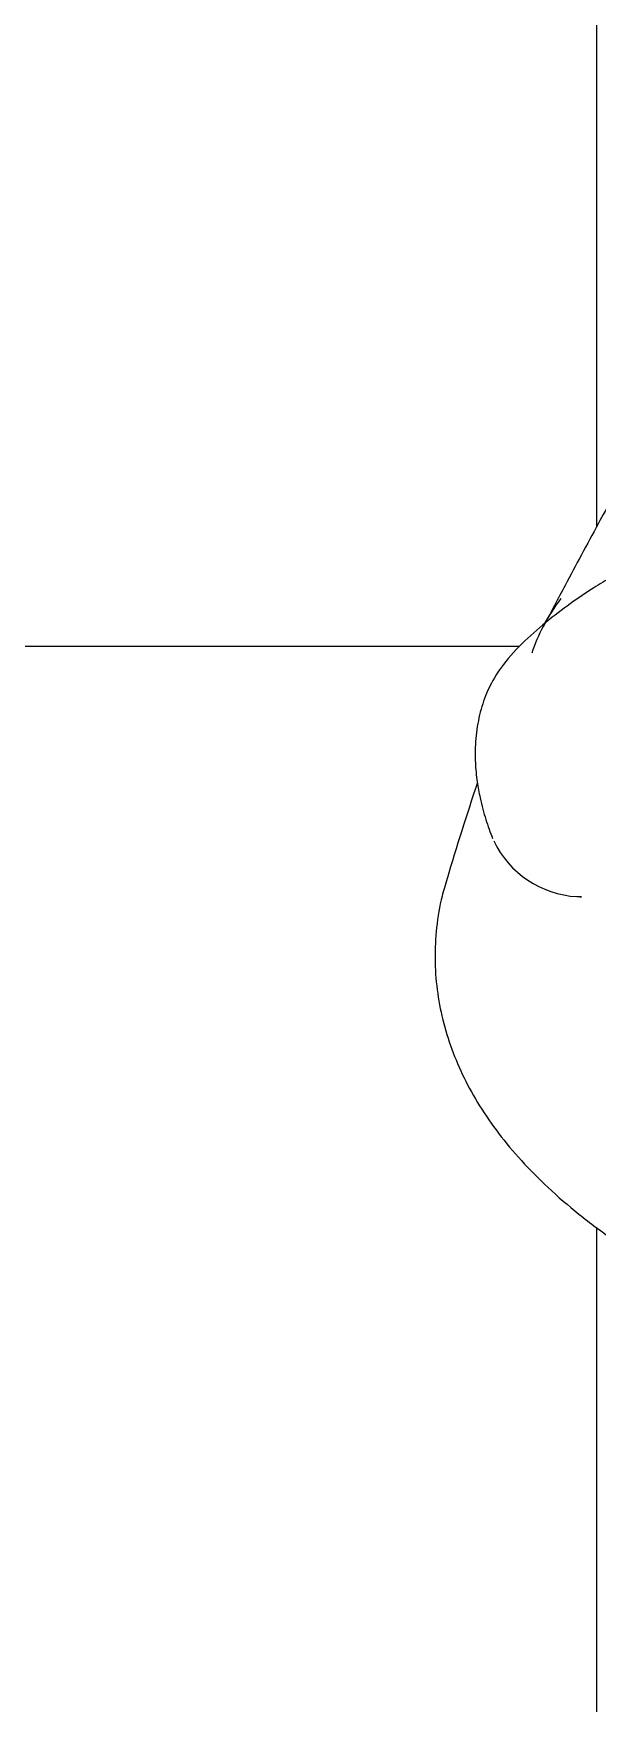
# Model space of a CAD drawing. Header units: centimetres. Extents: x -3207095 to 15275363, y -32656 to 4798027.
# Drawn here: x 710302.99 to 710304.93, y 4438202.26 to 4438208 of the extents above; entities that cross this region are included whole.
import ezdxf

# ---------------------------------------------------------------- set-up
doc = ezdxf.new("R2010")
doc.units = ezdxf.units.CM
doc.linetypes.add('DUZ', pattern=[500, 500])
doc.layers.get('0').update_dxf_attribs({"color": 1, "linetype": 'DUZ'})
doc.layers.add('a_seramik', color=241, linetype='Continuous')
doc.layers.add('a_vitrifiye', color=195, linetype='Continuous')

# ---------------------------------------------------------------- blocks, each defined once
blk = doc.blocks.new('TEPEDUS')
blk.add_line((38560.017, -2198.236), (38560.125, -2198.237))
for centre, radius, start, end in [((38616.918, -2215.577), 62.453, 161.38633, 163.48993), ((38560.145, -2195.981), 2.259, 205.6722, 266.7534)]:
    blk.add_arc(centre, radius, start, end)
for points, knots in [([(38579.312, -2157.037), (38579.312, -2157.037), (38579.304, -2157.059), (38579.265, -2157.168), (38579.189, -2157.363), (38579.075, -2157.641), (38578.926, -2157.978), (38578.766, -2158.323), (38578.629, -2158.611), (38578.492, -2158.892), (38578.337, -2159.203), (38578.153, -2159.565), (38577.922, -2160.01), (38577.652, -2160.519), (38577.346, -2161.085), (38577.011, -2161.694), (38576.65, -2162.338), (38576.27, -2163.006), (38575.901, -2163.647), (38575.573, -2164.212), (38575.297, -2164.683), (38575.037, -2165.126), (38574.75, -2165.61), (38574.399, -2166.201), (38573.797, -2167.208), (38572.967, -2168.584), (38571.926, -2170.297), (38570.849, -2172.063), (38569.914, -2173.598), (38569.157, -2174.843), (38568.609, -2175.746), (38568.038, -2176.69), (38567.393, -2177.759), (38566.701, -2178.913), (38566.062, -2179.984), (38565.535, -2180.874), (38565.032, -2181.725), (38564.437, -2182.74), (38563.688, -2184.03), (38563.009, -2185.21), (38562.447, -2186.2), (38562.032, -2186.936), (38561.59, -2187.725), (38561.078, -2188.647), (38560.46, -2189.775), (38559.816, -2190.967), (38559.429, -2191.704), (38559.247, -2192.052)], [0.3119821, 0.3119821, 0.3119821, 0.3119821, 0.3313144, 0.3515549, 0.3710015, 0.390461, 0.4115313, 0.426436, 0.4390611, 0.4489053, 0.4584427, 0.4700087, 0.483352, 0.4985946, 0.5143635, 0.530138, 0.5461989, 0.5622532, 0.5771995, 0.5896185, 0.599506, 0.6074576, 0.6169853, 0.6285071, 0.6420122, 0.67446, 0.7040448, 0.7320232, 0.7615171, 0.7756707, 0.7883158, 0.8015331, 0.8166394, 0.8338402, 0.8496294, 0.8604394, 0.8696945, 0.8834884, 0.9002874, 0.9195869, 0.928419, 0.9375861, 0.9470888, 0.9577533, 0.9715769, 0.9886459, 1, 1, 1, 1]), ([(38565.155, -2188.947), (38564.727, -2189.092), (38564.053, -2189.323), (38563.096, -2189.724), (38562.337, -2190.077), (38561.748, -2190.377), (38561.246, -2190.651), (38560.808, -2190.907), (38560.375, -2191.176), (38559.892, -2191.5), (38559.35, -2191.905), (38558.809, -2192.377), (38558.339, -2192.875), (38558.023, -2193.376), (38557.822, -2193.885), (38557.709, -2194.415), (38557.678, -2194.911), (38557.693, -2195.296), (38557.735, -2195.654), (38557.805, -2196.033), (38557.931, -2196.498), (38558.026, -2196.753), (38558.085, -2196.906)], [0, 0, 0, 0, 0.085418, 0.160128, 0.21819, 0.270766, 0.314801, 0.35504, 0.392756, 0.438964, 0.495923, 0.560923, 0.627712, 0.682294, 0.728804, 0.77912, 0.831454, 0.870954, 0.888388, 0.916665, 0.957329, 1, 1, 1, 1]), ([(38557.045, -2197.824), (38556.998, -2197.971), (38556.891, -2198.311), (38556.789, -2198.944), (38556.751, -2199.658), (38556.8, -2200.368), (38556.93, -2201.062), (38557.138, -2201.739), (38557.422, -2202.4), (38557.782, -2203.045), (38558.221, -2203.678), (38558.744, -2204.302), (38559.357, -2204.918), (38560.063, -2205.525), (38560.864, -2206.119), (38561.755, -2206.698), (38562.61, -2207.186), (38563.189, -2207.49), (38563.42, -2207.605)], [0, 0, 0, 0, 0.0318979, 0.0869221, 0.1405227, 0.1934618, 0.2463265, 0.2997287, 0.3543771, 0.4109828, 0.4702367, 0.532734, 0.5988244, 0.6684102, 0.7408258, 0.8149964, 0.8898428, 0.9389562, 0.9389562, 0.9389562, 0.9389562])]:
    blk.add_open_spline(points, degree=3, knots=knots)
for points in [[(38558.988, -2192.651), (38559.124, -2192.234), (38559.347, -2191.819), (38559.658, -2191.405)], [(38560.126, -2198.25), (38560.106, -2198.249), (38560.085, -2198.247), (38560.065, -2198.245)]]:
    blk.add_open_spline(points, degree=3)

msp = doc.modelspace()

# ---------------------------------------------------------------- linework, layer by layer
at = {"layer": 'a_seramik', "color": 253}
for p, q in [((710304.9284, 4438273.392), (710304.9284, 4438206.3015)), ((710244.9284, 4438205.892), (710304.664, 4438205.892)), ((710304.9284, 4438203.8937), (710304.9284, 4438045.3458))]:
    msp.add_line(p, q, dxfattribs=at)

# ---------------------------------------------------------------- block references
at = {"layer": 'a_vitrifiye', "xscale": 0.1499999999994315, "yscale": 0.1499999999994315, "zscale": 0.1499999999994315}
msp.add_blockref('TEPEDUS', (704520.8586, 4438534.7668), dxfattribs=at)

doc.saveas('drawing.dxf')
